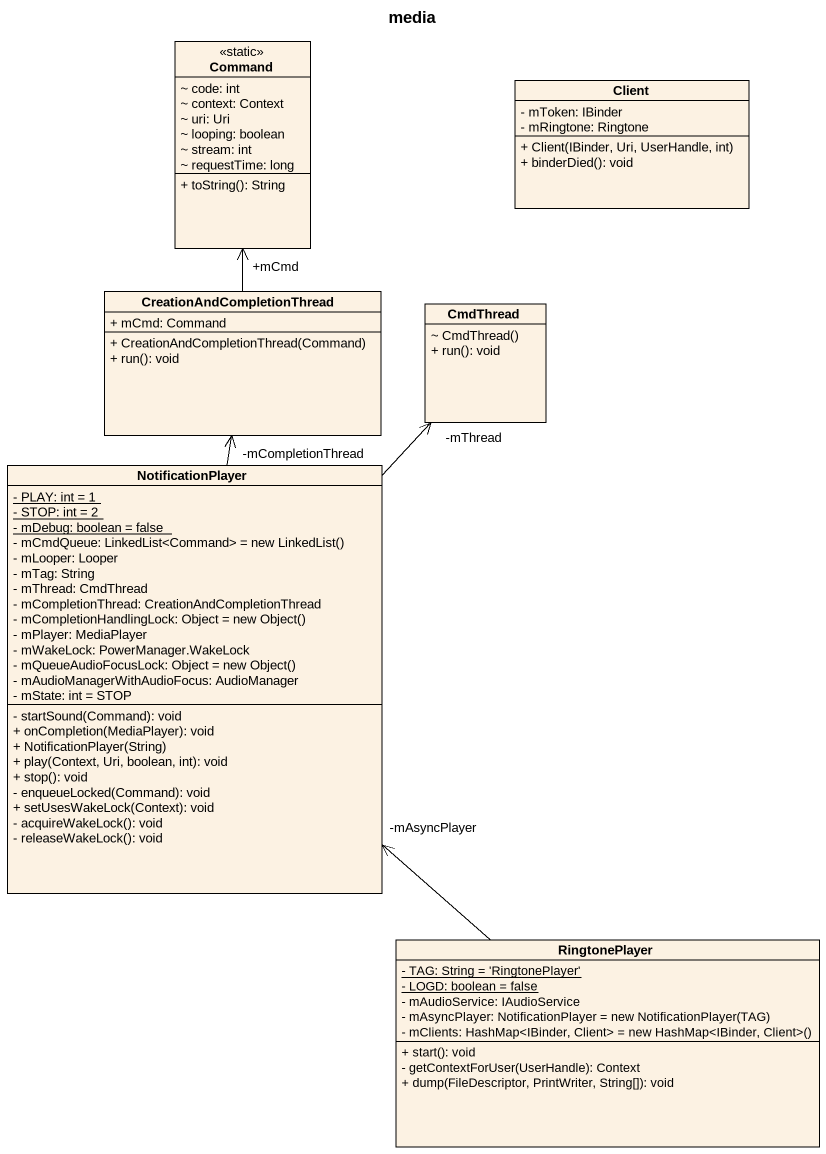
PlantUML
@startuml
title media
hide circle
hide empty members
skinparam classAttributeIconSize 0
class Command <<static>> {
  ~ code: int
  ~ context: Context
  ~ uri: Uri
  ~ looping: boolean
  ~ stream: int
  ~ requestTime: long
  + toString(): String
}
class Client {
  - mToken: IBinder
  - mRingtone: Ringtone
  + Client(IBinder, Uri, UserHandle, int)
  + binderDied(): void
}
class CreationAndCompletionThread {
  + mCmd: Command
  + CreationAndCompletionThread(Command)
  + run(): void
}
class CmdThread {
  ~ CmdThread()
  + run(): void
}
class NotificationPlayer {
  {static} - PLAY: int = 1
  {static} - STOP: int = 2
  {static} - mDebug: boolean = false
  {field} - mCmdQueue: LinkedList<Command> = new LinkedList()
  - mLooper: Looper
  - mTag: String
  - mThread: CmdThread
  - mCompletionThread: CreationAndCompletionThread
  {field} - mCompletionHandlingLock: Object = new Object()
  - mPlayer: MediaPlayer
  - mWakeLock: PowerManager.WakeLock
  {field} - mQueueAudioFocusLock: Object = new Object()
  - mAudioManagerWithAudioFocus: AudioManager
  - mState: int = STOP
  - startSound(Command): void
  + onCompletion(MediaPlayer): void
  + NotificationPlayer(String)
  + play(Context, Uri, boolean, int): void
  + stop(): void
  - enqueueLocked(Command): void
  + setUsesWakeLock(Context): void
  - acquireWakeLock(): void
  - releaseWakeLock(): void
}
class RingtonePlayer {
  {static} - TAG: String = 'RingtonePlayer'
  {static} - LOGD: boolean = false
  - mAudioService: IAudioService
  {field} - mAsyncPlayer: NotificationPlayer = new NotificationPlayer(TAG)
  {field} - mClients: HashMap<IBinder, Client> = new HashMap<IBinder, Client>()
  + start(): void
  - getContextForUser(UserHandle): Context
  + dump(FileDescriptor, PrintWriter, String[]): void
}
CreationAndCompletionThread -up-> "+mCmd" Command
NotificationPlayer -up-> "-mCompletionThread" CreationAndCompletionThread
NotificationPlayer -up-> "-mThread" CmdThread
RingtonePlayer -up-> "-mAsyncPlayer" NotificationPlayer
@enduml
